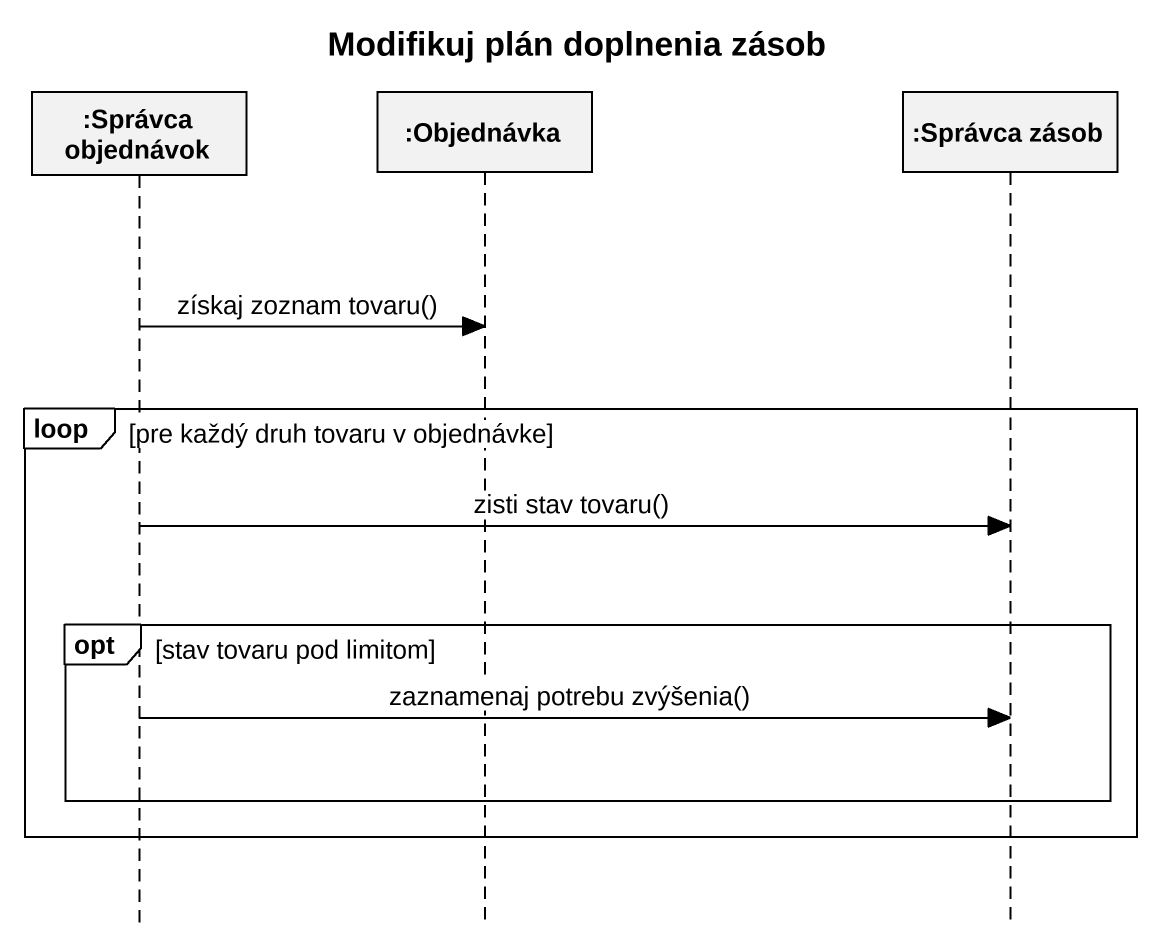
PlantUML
@startuml
title Modifikuj plán doplnenia zásob
hide footbox
participant ":Správca objednávok" as Správca_objednávok
participant ":Objednávka" as Objednávka
participant ":Správca zásob" as Správca_zásob

Správca_objednávok -> Objednávka : získaj zoznam tovaru()
loop pre každý druh tovaru v objednávke
  Správca_objednávok -> Správca_zásob : zisti stav tovaru()
  opt stav tovaru pod limitom
    Správca_objednávok -> Správca_zásob : zaznamenaj potrebu zvýšenia()
  end
end
@enduml
